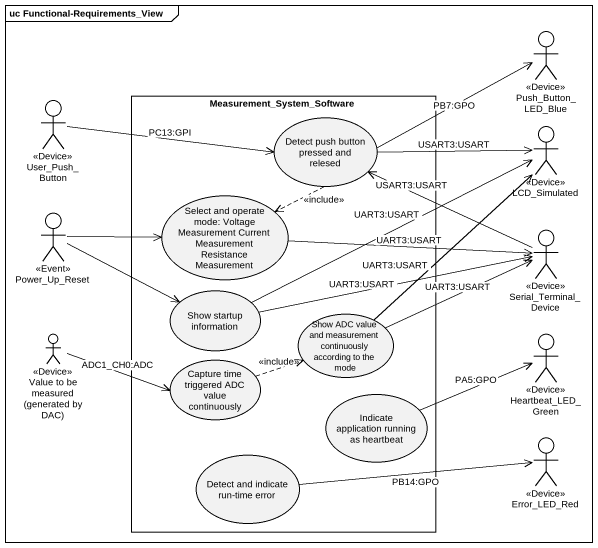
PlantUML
@startuml
mainframe uc Functional-Requirements_View
actor Push_Button_LED_Blue <<Device>>
actor User_Push_Button <<Device>>
rectangle Measurement_System_Software {
  usecase "Detect push button pressed and relesed" as Detect_push_button_pressed
  usecase "Select and operate mode: Voltage Measurement Current Measurement Resistance Measurement" as Select_and_operate_mode
  usecase "Show startup information" as Show_startup_information
  usecase "Show ADC value and measurement continuously according to the mode" as Show_ADC_value_and
  usecase "Capture time triggered ADC value continuously" as Capture_time_triggered_ADC
  usecase "Indicate application running as heartbeat" as Indicate_application
  usecase "Detect and indicate run-time error" as Detect_and_indicate_run
}
actor LCD_Simulated <<Device>>
actor Power_Up_Reset <<Event>>
actor Serial_Terminal_Device <<Device>>
actor "Value to be measured (generated by DAC)" as Value_to_be_measured <<Device>>
actor Heartbeat_LED_Green <<Device>>
actor Error_LED_Red <<Device>>
User_Push_Button -right-> Detect_push_button_pressed : PC13:GPI
Detect_push_button_pressed -right-> Push_Button_LED_Blue : PB7:GPO
Detect_push_button_pressed -right-> LCD_Simulated : USART3:USART
Detect_push_button_pressed ..> Select_and_operate_mode : <<include>>
Select_and_operate_mode -right-> Serial_Terminal_Device : UART3:USART
Power_Up_Reset -right-> Select_and_operate_mode
Power_Up_Reset -right-> Show_startup_information
Serial_Terminal_Device -left-> Detect_push_button_pressed : USART3:USART
Show_startup_information -right-> LCD_Simulated : UART3:USART
Show_startup_information -right-> Serial_Terminal_Device : UART3:USART
Show_ADC_value_and -up-> LCD_Simulated : UART3:USART
Show_ADC_value_and -right-> Serial_Terminal_Device : UART3:USART
Value_to_be_measured -right-> Capture_time_triggered_ADC : ADC1_CH0:ADC
Capture_time_triggered_ADC .right.> Show_ADC_value_and : <<include>>
Indicate_application -right-> Heartbeat_LED_Green : PA5:GPO
Detect_and_indicate_run -right-> Error_LED_Red : PB14:GPO
@enduml
